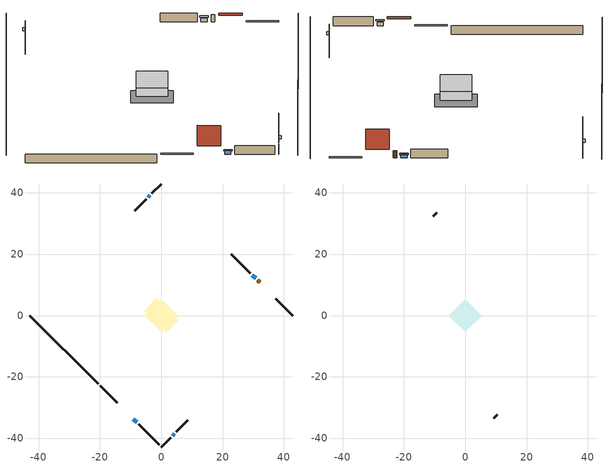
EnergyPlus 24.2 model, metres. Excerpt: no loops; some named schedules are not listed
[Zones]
conditioned space
 floor adiabatic (AdiabaticFloorConstruction): -5.34,0 0,5.34 5.34,0 0,-5.34 z0.3
 floor foundation (Slab1 construction): -5.57,1.59 -1.59,5.57 5.57,-1.59 1.59,-5.57 z-2.13
 wall outside (RimJoist1 construction): -19.92,-22.94 -14.4,-28.46 z0.3:0.61
 wall outside (RimJoist2 construction): 0,42.86 -3.06,39.8 z0.3:0.61
 wall outside (RimJoist3 construction): 42.86,0 37.34,5.52 z0.3:0.61
 wall outside (RimJoist4 construction): 0,-42.86 3.06,-39.8 z0.3:0.61
 wall outside (AdiabaticWallConstruction 1): 32.04,10.82 31.39,11.47 z0.3:2.34
 wall outside (AdiabaticWallConstruction): -9.09,-33.77 -8.05,-34.81 / 30.73,12.13 29.69,13.17 z0.3:1.31; -3.72,39.14 -4.28,38.58 / 3.72,-39.14 4.28,-38.58 z0.3:1.34
 wall outside (Wall1 construction): -7.39,-35.47 -0.66,-42.2 z0.3:2.74
 wall outside (Wall2 construction): -4.94,37.92 -8.68,34.18 z0.3:2.74
 wall outside (Wall3 construction): 29.03,13.83 22.83,20.03 z0.3:2.74
 wall outside (Wall4 construction): 4.94,-37.92 8.68,-34.18 z0.3:2.74
 wall foundation (FoundationWall1 construction): -42.86,0 -20.58,-22.29 z-2.13:0.3
 window (WindowConstruction): -9.09,-33.77 -8.05,-34.81 z0.3:1.31
 window (WindowConstruction 1): -3.72,39.14 -4.28,38.58 z0.3:1.34
 window (WindowConstruction 2): 30.73,12.13 29.69,13.17 z0.3:1.31
 window (WindowConstruction 3): 3.72,-39.14 4.28,-38.58 z0.3:1.34
 door (Door): 32.04,10.82 31.39,11.47 z0.3:2.34
 ceiling adiabatic (AdiabaticFloorConstruction): 0,-5.34 5.34,0 0,5.34 -5.34,0 z0.3
attic - vented
 floor to conditioned space (Floor1 construction Reversed): -5.34,0 0,5.34 5.34,0 0,-5.34 z2.74
 wall outside (Wall5 construction): -9.34,33.52 -10.49,32.38 z0.3:2.74
 wall outside (Wall6 construction): 9.34,-33.52 10.49,-32.38 z0.3:2.74
 roof outside (Roof1 construction): -9.75,-33.11,2.74 -6.18,-29.54,5.27 -10.17,-25.55,5.27 -13.74,-29.12,2.74
 roof outside (Roof2 construction): 32.69,10.17,2.74 29.12,6.6,5.27 33.11,2.6,5.27 36.69,6.17,2.74
shading: 3.23,-46.09 46.09,-3.23 / -3.23,46.09 -46.09,3.23 z0:2.74; -7.83,-35.03 -9.31,-33.55 -9.74,-33.98 -8.26,-35.46 z1.62; -4.5,38.36 -3.5,39.36 -3.93,39.79 -4.93,38.79 z1.65; 29.47,13.39 30.95,11.91 31.38,12.34 29.9,13.82 z1.62; 4.5,-38.36 3.5,-39.36 3.93,-39.79 4.93,-38.79 z1.65
[Building]
Building 1: Terrain=Suburbs
[Site:Location]
Portland Intl Arpt_OR: Latitude {deg}=45.59; Longitude {deg}=-122.6; Time Zone {hr}=-8; Elevation {m}=33; Keep Site Location Information=Yes
[Site:GroundTemperature:Shallow]
10.2558, 8.96328, 8.85977, 9.47314, 11.9355, 14.3863, 16.5111, 17.8571, 17.9714, 16.8767, 14.8061, 12.4304
[Site:WaterMainsTemperature]
Calculation Method=Schedule; Temperature Schedule=mains temperature schedule
[Material] Roughness=Rough; Thermal Absorptance=0.9
Name | Thickness {m} | Conductivity {W/m-K} | Density {kg/m3} | Specific Heat {J/kg-K} | Solar Absorptance | Visible Absorptance
asphalt or fiberglass shingles | 0.00635 | 0.162714 | 1121.4 | 1465.45 | 0.85 | 0.85
ceiling loosefill ins | 0.254 | 0.0480833 | 16.02 | 1046.75 | 0.7 | 0.7
ceiling stud and cavity | 0.1397 | 0.104117 | 65.682 | 1177.47 | 0.7 | 0.7
concrete 4.0 in. | 0.1016 | 1.803125 | 2242.8 | 837.4 | 0.7 | 0.7
concrete 8.0 in. | 0.2032 | 1.803125 | 2242.8 | 837.4 | 0.7 | 0.7
door material | 0.04445 | 0.0612267 | 512.64 | 1214.23 | 0.7 | 0.7
fiber cement siding | 0.009525 | 0.258207 | 347.634 | 1004.88 | 0.5 | 0.5
floor covering | 0.0127 | 0.0450781 | 54.468 | 1339.84 | 0.9 | 0.9
floor covering 1 | 0.0127 | 0.0433444 | 54.468 | 1339.84 | 0.6 | 0.6
floor rigid ins; wall rigid ins | 0.512978 | 0.029427 | 32.04 | 1214.23 | 0.7 | 0.7
floor stud and cavity | 0.1397 | 1.75129 | 37.0049 | 1207.88 | 0.7 | 0.7
furniture material conditioned space 1 | 0.1524 | 0.115458 | 640.8 | 1214.23 | 0.6 | 0.6
gypsum board | 0.0127 | 0.160291 | 801 | 837.4 | 0.6 | 0.6
gypsum board 1 | 0.0127 | 0.160291 | 801 | 837.4 | 0.7 | 0.7
osb sheathing 0.5 in. | 0.0127 | 0.115458 | 512.64 | 1214.23 | 0.6 | 0.6
osb sheathing 0.5 in. 1 | 0.0127 | 0.115458 | 512.64 | 1214.23 | 0.7 | 0.7
osb sheathing 0.75 in. | 0.01905 | 0.115458 | 512.64 | 1214.23 | 0.7 | 0.7
rim joist stud and cavity | 0.0508 | 0.178804 | 50.32683 | 1063.81 | 0.6 | 0.6
roof rigid ins | 0.00281632 | 0.029427 | 32.04 | 1214.23 | 0.7 | 0.7
wall stud and cavity | 0.1397 | 0.551395 | 139.0536 | 1170.24 | 0.7 | 0.7
wall stud and cavity 1 | 0.1397 | 0.346631 | 139.0536 | 1170.24 | 0.6 | 0.6
wall stud and cavity 2 | 0.0889 | 0.380278 | 52.3479 | 1209.89 | 0.7 | 0.7
wall stud and cavity 3 | 0.0889 | 0.391764 | 83.0341 | 1211.67 | 0.7 | 0.7
wood siding; wood siding 1 | 0.0254 | 0.102417 | 544.68 | 1172.36 | 0.7 | 0.7
[WindowMaterial:SimpleGlazingSystem]
WindowMaterial: U-Factor {W/m2-K}=4.31528; Solar Heat Gain Coefficient=0.67
[Construction]
AdiabaticFloorConstruction: floor stud and cavity, floor rigid ins, osb sheathing 0.75 in., floor covering 1
AdiabaticWallConstruction: wood siding, wall rigid ins, wall stud and cavity 2, gypsum board
AdiabaticWallConstruction 1: wood siding 1, wall rigid ins, wall stud and cavity 2, gypsum board
Door: door material
Floor1 construction Reversed: gypsum board, ceiling stud and cavity, ceiling loosefill ins
FoundationWall1 construction: concrete 8.0 in., gypsum board 1
furniture construction conditioned space 1: furniture material conditioned space 1
PartitionWallConstruction: gypsum board, wall stud and cavity 3, gypsum board
RimJoist1 construction; RimJoist2 construction; RimJoist3 construction; RimJoist4 construction: fiber cement siding, rim joist stud and cavity
Roof1 construction; Roof2 construction: asphalt or fiberglass shingles, roof rigid ins, osb sheathing 0.5 in.
Slab1 construction: concrete 4.0 in., floor covering
Wall1 construction; Wall2 construction; Wall3 construction; Wall4 construction: fiber cement siding, osb sheathing 0.5 in. 1, wall stud and cavity, gypsum board
Wall5 construction; Wall6 construction: fiber cement siding, osb sheathing 0.5 in. 1, wall stud and cavity 1
WindowConstruction; WindowConstruction 1; WindowConstruction 2; WindowConstruction 3: WindowMaterial
[Zone] Multiplier=1; Part of Total Floor Area=Yes
Name | Volume {m3}
attic - vented | 32.1115
conditioned space | 278.185
[Space]
Name | Zone | Volume {m3}
attic - vented 1 | attic - vented | 32.1115
conditioned space 1 | conditioned space | 278.185
[ZoneInfiltration:EffectiveLeakageArea]
infil attic - vented 1: Zone or Space=attic - vented 1; Schedule=Always On Discrete; Effective Air Leakage Area {cm2}=1901.23; Stack Coefficient=0.000117438; Wind Coefficient=3.29481e-05
[ZoneMixing]
whole house fan mix: Zone or Space=attic - vented; Schedule=Always On Continuous; Design Flow Rate Calculation Method=Flow/Zone; Design Flow Rate {m3/s}=0; Source Zone or Space=conditioned space
[SurfaceProperty:ExposedFoundationPerimeter]
Slab1: Exposed Perimeter Calculation Method=TotalExposedPerimeter; Total Exposed Perimeter {m}=31.51632
[SurfaceProperty:IncidentSolarMultiplier] Incident Solar Multiplier=1; Incident Solar Multiplier Schedule=trans schedule winter=0.85 summer=0.7
Window1; Window2; Window3; Window4
[InternalMass] Zone or ZoneList=conditioned space; Space or SpaceList=conditioned space 1
Name | Construction | Surface Area {m2}
furniture mass conditioned space 1 | furniture construction conditioned space 1 | 45.63397
partition wall mass | PartitionWallConstruction | 114.085
[Lights]
interior lighting: Zone or ZoneList or Space or SpaceList=conditioned space 1; Schedule=lighting_interior; Design Level Calculation Method=LightingLevel; Lighting Level {W}=885.919; Return Air Fraction=0; Fraction Radiant=0.6; Fraction Visible=0.2; Fraction Replaceable=1
[People]
occupants: Zone or ZoneList or Space or SpaceList=conditioned space 1; Number of People Schedule=occupants; Number of People Calculation Method=People; Number of People=4; Fraction Radiant=0.314171; Sensible Heat Fraction=0.56303; Activity Level Schedule=occupants activity schedule; Carbon Dioxide Generation Rate {m3/s-W}=0; Enable ASHRAE 55 Comfort Warnings=No; Mean Radiant Temperature Calculation Type=EnclosureAveraged
[ElectricEquipment] Zone or ZoneList or Space or SpaceList=conditioned space 1; Design Level Calculation Method=EquipmentLevel
Name | Schedule | Design Level {W} | Fraction Latent | Fraction Radiant | Fraction Lost
ceiling fan | ceiling_fan | 17.5776 | 0 | 0.558 | 0
clothes dryer | clothes_dryer | 4802.82 | 0.015 | 0.081 | 0.85
clothes washer | clothes_washer | 214.815 | 0.03 | 0.162 | 0.7
cooking range | cooking_range | 1041.81 | 0.08 | 0.432 | 0.2
freezer | freezer schedule | 194.914 | 0 | 0.6 | 0
fridge | fridge schedule | 41.5354 | 0 | 0.6 | 0
mech vent bath fan 0 | mech vent bath fan 0 schedule | 30 | 0 | 0 | 1
mech vent house fan | mech vent house fan schedule | 0 | 0 | 0 | 1
mech vent house fan cfis | mech vent house fan cfis schedule | 0 | 0 | 0 | 0
mech vent range fan 0 | mech vent range fan 0 schedule | 30 | 0 | 0 | 1
misc plug loads | plug_loads_other | 191.725 | 0.021 | 0.558 | 0.049
misc tv | plug_loads_tv | 296.042 | 0 | 0.6 | 0
whole house fan | Always On Discrete | 0 | 0 | 0 | 1
[OtherEquipment] Zone or ZoneList or Space or SpaceList=conditioned space 1; Design Level Calculation Method=EquipmentLevel
Name | Fuel Type | Schedule | Design Level {W} | Fraction Latent | Fraction Radiant | Fraction Lost
clothes dryer 1 | Electricity | clothes_dryer | 0 | 0.015 | 0.081 | 0.85
cooking range 1 | Electricity | cooking_range | 0 | 0.08 | 0.432 | 0.2
general water use latent | None | general water use schedule | 81.0615 | 1 | 0 | 0
general water use sensible | None | general water use schedule | -79.8895 | 0 | 0.6 | 0
mech vent house fan latent load; water heater lat | None | Always On Discrete | 0 | 1 | 0 | 0
mech vent house fan sensible load; water heater sens | None | Always On Discrete | 0 | 0 | 0 | 0
water heater energy adjustment1 | Electricity | Always On Discrete | 0.01 | 0 | 0 | 1
[ZoneInfiltration:DesignFlowRate] Zone or ZoneList or Space or SpaceList=conditioned space 1; Schedule=Always On Discrete; Design Flow Rate Calculation Method=Flow/Zone; Design Flow Rate {m3/s}=0
infil flow; natural vent flow; whole house fan flow
[AvailabilityManager:Scheduled] Schedule=Always On Discrete
furnace airloop Availability Manager; room ac airloop Availability Manager
[Foundation:Kiva]
Foundation Kiva 1: Initial Indoor Air Temperature {C}=21.1111; Wall Height Above Grade {m}=0.3048; Wall Depth Below Slab {m}=0.2032
[Foundation:Kiva:Settings]
Soil Conductivity {W/m-K}=1.9041; Soil Density {kg/m3}=1842.3; Soil Specific Heat {J/kg-K}=418.7; Ground Solar Absorptivity=0.9; Ground Thermal Absorptivity=0.9; Ground Surface Roughness {m}=0.03; Far-Field Width {m}=40; Deep-Ground Boundary Condition=ZeroFlux; Deep-Ground Depth {m}=40; Minimum Cell Dimension {m}=0.2; Maximum Cell Growth Coefficient=3; Simulation Timestep=Timestep
[Exterior:Lights]
exterior lighting: Schedule=exterior lighting schedule; Design Level {W}=37.1441
[EnergyManagementSystem:GlobalVariable]
furnace_airloop_Fan_RTF
infil_program_Qfan
infil_program_Qinf
natural_vent_program_Qnv
natural_vent_program_Qwhf
room_ac_airloop_Fan_RTF
[EnergyManagementSystem:Sensor]
Name | Output:Variable or Output:Meter Index Key | Output:Variable or Output:Meter
airflow_gain | infil flow | Infiltration Sensible Heat Gain Energy
airflow_gain_1 | natural vent flow | Infiltration Sensible Heat Gain Energy
airflow_gain_2 | whole house fan flow | Infiltration Sensible Heat Gain Energy
airflow_loss | infil flow | Infiltration Sensible Heat Loss Energy
airflow_loss_1 | natural vent flow | Infiltration Sensible Heat Loss Energy
airflow_loss_2 | whole house fan flow | Infiltration Sensible Heat Loss Energy
clg_load_cond |  | Cooling:EnergyTransfer:Zone:CONDITIONED SPACE
clg_sp_s; clg_sp_s_1 | cooling setpoint | Schedule Value
clothes_dryer_exhaust_0_sch_s | clothes_dryer | Schedule Value
cool_season | cooling season schedule | Schedule Value
htg_load_cond |  | Heating:EnergyTransfer:Zone:CONDITIONED SPACE
htg_sp_s; htg_sp_s_1 | heating setpoint | Schedule Value
ig_ee_conv | ceiling fan | Electric Equipment Convective Heating Energy
ig_ee_conv_1 | clothes dryer | Electric Equipment Convective Heating Energy
ig_ee_conv_3 | cooking range | Electric Equipment Convective Heating Energy
ig_ee_conv_4 | freezer | Electric Equipment Convective Heating Energy
ig_ee_conv_5 | fridge | Electric Equipment Convective Heating Energy
ig_ee_conv_6 | misc plug loads | Electric Equipment Convective Heating Energy
ig_ee_conv_7 | misc tv | Electric Equipment Convective Heating Energy
ig_ee_conv_8 | whole house fan | Electric Equipment Convective Heating Energy
ig_ee_rad | ceiling fan | Electric Equipment Radiant Heating Energy
ig_ee_rad_1 | clothes dryer | Electric Equipment Radiant Heating Energy
ig_ee_rad_3 | cooking range | Electric Equipment Radiant Heating Energy
ig_ee_rad_4 | freezer | Electric Equipment Radiant Heating Energy
ig_ee_rad_5 | fridge | Electric Equipment Radiant Heating Energy
ig_ee_rad_6 | misc plug loads | Electric Equipment Radiant Heating Energy
ig_ee_rad_7 | misc tv | Electric Equipment Radiant Heating Energy
ig_ee_rad_8 | whole house fan | Electric Equipment Radiant Heating Energy
ig_lgt_conv | interior lighting | Lights Convective Heating Energy
ig_lgt_rad | interior lighting | Lights Radiant Heating Energy
ig_lgt_vis | interior lighting | Lights Visible Radiation Heating Energy
ig_oe_conv | clothes dryer 1 | Other Equipment Convective Heating Energy
ig_oe_conv_1 | cooking range 1 | Other Equipment Convective Heating Energy
ig_oe_conv_2 | general water use latent | Other Equipment Convective Heating Energy
ig_oe_conv_3 | general water use sensible | Other Equipment Convective Heating Energy
ig_oe_conv_4 | water heater energy adjustment1 | Other Equipment Convective Heating Energy
ig_oe_conv_5 | water heater lat | Other Equipment Convective Heating Energy
ig_oe_conv_6 | water heater sens | Other Equipment Convective Heating Energy
ig_oe_rad | clothes dryer 1 | Other Equipment Radiant Heating Energy
ig_oe_rad_1 | cooking range 1 | Other Equipment Radiant Heating Energy
ig_oe_rad_2 | general water use latent | Other Equipment Radiant Heating Energy
ig_oe_rad_3 | general water use sensible | Other Equipment Radiant Heating Energy
ig_oe_rad_4 | water heater energy adjustment1 | Other Equipment Radiant Heating Energy
ig_oe_rad_5 | water heater lat | Other Equipment Radiant Heating Energy
ig_oe_rad_6 | water heater sens | Other Equipment Radiant Heating Energy
ig_ppl_conv | occupants | People Convective Heating Energy
ig_ppl_rad | occupants | People Radiant Heating Energy
im_conv | furniture mass conditioned space 1 | Surface Inside Face Convection Heat Gain Energy
im_conv_1 | partition wall mass | Surface Inside Face Convection Heat Gain Energy
im_ig | furniture mass conditioned space 1 | Surface Inside Face Internal Gains Radiation Heat Gain Energy
im_ig_1 | partition wall mass | Surface Inside Face Internal Gains Radiation Heat Gain Energy
im_lgt | furniture mass conditioned space 1 | Surface Inside Face Lights Radiation Heat Gain Energy
im_lgt_1 | partition wall mass | Surface Inside Face Lights Radiation Heat Gain Energy
im_sol | furniture mass conditioned space 1 | Surface Inside Face Solar Radiation Heat Gain Energy
im_sol_1 | partition wall mass | Surface Inside Face Solar Radiation Heat Gain Energy
im_surf | furniture mass conditioned space 1 | Surface Inside Face Net Surface Thermal Radiation Heat Gain Energy
im_surf_1 | partition wall mass | Surface Inside Face Net Surface Thermal Radiation Heat Gain Energy
mech_vent_bath_fan_0_sch_s | mech vent bath fan 0 schedule | Schedule Value
mech_vent_range_fan_0_sch_s | mech vent range fan 0 schedule | Schedule Value
mv_conv | mech vent bath fan 0 | Electric Equipment Convective Heating Energy
mv_conv_1 | mech vent house fan | Electric Equipment Convective Heating Energy
mv_conv_2 | mech vent house fan cfis | Electric Equipment Convective Heating Energy
mv_conv_3 | mech vent range fan 0 | Electric Equipment Convective Heating Energy
mv_conv_4 | mech vent house fan latent load | Other Equipment Convective Heating Energy
mv_conv_5 | mech vent house fan sensible load | Other Equipment Convective Heating Energy
mv_rad | mech vent bath fan 0 | Electric Equipment Radiant Heating Energy
mv_rad_1 | mech vent house fan | Electric Equipment Radiant Heating Energy
mv_rad_2 | mech vent house fan cfis | Electric Equipment Radiant Heating Energy
mv_rad_3 | mech vent range fan 0 | Electric Equipment Radiant Heating Energy
mv_rad_4 | mech vent house fan latent load | Other Equipment Radiant Heating Energy
mv_rad_5 | mech vent house fan sensible load | Other Equipment Radiant Heating Energy
natural_vent_s | natural vent schedule | Schedule Value
out_pb_s |  | Site Outdoor Air Barometric Pressure
out_wt_s |  | Site Outdoor Air Humidity Ratio
site_vw_s |  | Site Wind Speed
ss_back_out | Window1 | Surface Window Shortwave from Zone Back Out Window Heat Transfer Rate
ss_back_out_1 | Window2 | Surface Window Shortwave from Zone Back Out Window Heat Transfer Rate
ss_back_out_2 | Window3 | Surface Window Shortwave from Zone Back Out Window Heat Transfer Rate
ss_back_out_3 | Window4 | Surface Window Shortwave from Zone Back Out Window Heat Transfer Rate
ss_conv | Door1 | Surface Inside Face Convection Heat Gain Energy
ss_conv_1 | Window1 | Surface Inside Face Convection Heat Gain Energy
ss_conv_2 | Window2 | Surface Inside Face Convection Heat Gain Energy
ss_conv_3 | Window3 | Surface Inside Face Convection Heat Gain Energy
ss_conv_4 | Window4 | Surface Inside Face Convection Heat Gain Energy
ss_ig | Door1 | Surface Inside Face Internal Gains Radiation Heat Gain Energy
ss_ig_1 | Window1 | Surface Inside Face Internal Gains Radiation Heat Gain Energy
ss_ig_2 | Window2 | Surface Inside Face Internal Gains Radiation Heat Gain Energy
ss_ig_3 | Window3 | Surface Inside Face Internal Gains Radiation Heat Gain Energy
ss_ig_4 | Window4 | Surface Inside Face Internal Gains Radiation Heat Gain Energy
ss_lgt | Door1 | Surface Inside Face Lights Radiation Heat Gain Energy
ss_sol | Door1 | Surface Inside Face Solar Radiation Heat Gain Energy
ss_surf | Door1 | Surface Inside Face Net Surface Thermal Radiation Heat Gain Energy
ss_surf_1 | Window1 | Surface Inside Face Net Surface Thermal Radiation Heat Gain Energy
ss_surf_2 | Window2 | Surface Inside Face Net Surface Thermal Radiation Heat Gain Energy
ss_surf_3 | Window3 | Surface Inside Face Net Surface Thermal Radiation Heat Gain Energy
ss_surf_4 | Window4 | Surface Inside Face Net Surface Thermal Radiation Heat Gain Energy
ss_trans_in | Window1 | Surface Window Transmitted Solar Radiation Rate
ss_trans_in_1 | Window2 | Surface Window Transmitted Solar Radiation Rate
ss_trans_in_2 | Window3 | Surface Window Transmitted Solar Radiation Rate
ss_trans_in_3 | Window4 | Surface Window Transmitted Solar Radiation Rate
ss_trans_out | Window1 | Surface Inside Face Initial Transmitted Diffuse Transmitted Out Window Solar Radiation Rate
ss_trans_out_1 | Window2 | Surface Inside Face Initial Transmitted Diffuse Transmitted Out Window Solar Radiation Rate
ss_trans_out_2 | Window3 | Surface Inside Face Initial Transmitted Diffuse Transmitted Out Window Solar Radiation Rate
ss_trans_out_3 | Window4 | Surface Inside Face Initial Transmitted Diffuse Transmitted Out Window Solar Radiation Rate
s_conv | Floor1 | Surface Inside Face Convection Heat Gain Energy
s_conv_1 | FoundationWall1 | Surface Inside Face Convection Heat Gain Energy
s_conv_10 | Wall2 | Surface Inside Face Convection Heat Gain Energy
s_conv_11 | Wall3 | Surface Inside Face Convection Heat Gain Energy
s_conv_12 | Wall4 | Surface Inside Face Convection Heat Gain Energy
s_conv_2 | inferred conditioned ceiling | Surface Inside Face Convection Heat Gain Energy
s_conv_3 | inferred conditioned floor | Surface Inside Face Convection Heat Gain Energy
s_conv_4 | RimJoist1 | Surface Inside Face Convection Heat Gain Energy
s_conv_5 | RimJoist2 | Surface Inside Face Convection Heat Gain Energy
s_conv_6 | RimJoist3 | Surface Inside Face Convection Heat Gain Energy
s_conv_7 | RimJoist4 | Surface Inside Face Convection Heat Gain Energy
s_conv_8 | Slab1 | Surface Inside Face Convection Heat Gain Energy
s_conv_9 | Wall1 | Surface Inside Face Convection Heat Gain Energy
s_ig | Floor1 | Surface Inside Face Internal Gains Radiation Heat Gain Energy
s_ig_1 | FoundationWall1 | Surface Inside Face Internal Gains Radiation Heat Gain Energy
s_ig_10 | Wall2 | Surface Inside Face Internal Gains Radiation Heat Gain Energy
s_ig_11 | Wall3 | Surface Inside Face Internal Gains Radiation Heat Gain Energy
s_ig_12 | Wall4 | Surface Inside Face Internal Gains Radiation Heat Gain Energy
s_ig_2 | inferred conditioned ceiling | Surface Inside Face Internal Gains Radiation Heat Gain Energy
s_ig_3 | inferred conditioned floor | Surface Inside Face Internal Gains Radiation Heat Gain Energy
s_ig_4 | RimJoist1 | Surface Inside Face Internal Gains Radiation Heat Gain Energy
s_ig_5 | RimJoist2 | Surface Inside Face Internal Gains Radiation Heat Gain Energy
s_ig_6 | RimJoist3 | Surface Inside Face Internal Gains Radiation Heat Gain Energy
s_ig_7 | RimJoist4 | Surface Inside Face Internal Gains Radiation Heat Gain Energy
s_ig_8 | Slab1 | Surface Inside Face Internal Gains Radiation Heat Gain Energy
s_ig_9 | Wall1 | Surface Inside Face Internal Gains Radiation Heat Gain Energy
s_lgt | Floor1 | Surface Inside Face Lights Radiation Heat Gain Energy
s_lgt_1 | FoundationWall1 | Surface Inside Face Lights Radiation Heat Gain Energy
s_lgt_10 | Wall2 | Surface Inside Face Lights Radiation Heat Gain Energy
s_lgt_11 | Wall3 | Surface Inside Face Lights Radiation Heat Gain Energy
s_lgt_12 | Wall4 | Surface Inside Face Lights Radiation Heat Gain Energy
s_lgt_2 | inferred conditioned ceiling | Surface Inside Face Lights Radiation Heat Gain Energy
s_lgt_3 | inferred conditioned floor | Surface Inside Face Lights Radiation Heat Gain Energy
s_lgt_4 | RimJoist1 | Surface Inside Face Lights Radiation Heat Gain Energy
s_lgt_5 | RimJoist2 | Surface Inside Face Lights Radiation Heat Gain Energy
s_lgt_6 | RimJoist3 | Surface Inside Face Lights Radiation Heat Gain Energy
s_lgt_7 | RimJoist4 | Surface Inside Face Lights Radiation Heat Gain Energy
s_lgt_8 | Slab1 | Surface Inside Face Lights Radiation Heat Gain Energy
s_lgt_9 | Wall1 | Surface Inside Face Lights Radiation Heat Gain Energy
s_sol | Floor1 | Surface Inside Face Solar Radiation Heat Gain Energy
s_sol_1 | FoundationWall1 | Surface Inside Face Solar Radiation Heat Gain Energy
s_sol_10 | Wall2 | Surface Inside Face Solar Radiation Heat Gain Energy
s_sol_11 | Wall3 | Surface Inside Face Solar Radiation Heat Gain Energy
s_sol_12 | Wall4 | Surface Inside Face Solar Radiation Heat Gain Energy
s_sol_2 | inferred conditioned ceiling | Surface Inside Face Solar Radiation Heat Gain Energy
s_sol_3 | inferred conditioned floor | Surface Inside Face Solar Radiation Heat Gain Energy
s_sol_4 | RimJoist1 | Surface Inside Face Solar Radiation Heat Gain Energy
s_sol_5 | RimJoist2 | Surface Inside Face Solar Radiation Heat Gain Energy
s_sol_6 | RimJoist3 | Surface Inside Face Solar Radiation Heat Gain Energy
s_sol_7 | RimJoist4 | Surface Inside Face Solar Radiation Heat Gain Energy
s_sol_8 | Slab1 | Surface Inside Face Solar Radiation Heat Gain Energy
s_sol_9 | Wall1 | Surface Inside Face Solar Radiation Heat Gain Energy
s_surf | Floor1 | Surface Inside Face Net Surface Thermal Radiation Heat Gain Energy
s_surf_1 | FoundationWall1 | Surface Inside Face Net Surface Thermal Radiation Heat Gain Energy
s_surf_10 | Wall2 | Surface Inside Face Net Surface Thermal Radiation Heat Gain Energy
s_surf_11 | Wall3 | Surface Inside Face Net Surface Thermal Radiation Heat Gain Energy
s_surf_12 | Wall4 | Surface Inside Face Net Surface Thermal Radiation Heat Gain Energy
s_surf_2 | inferred conditioned ceiling | Surface Inside Face Net Surface Thermal Radiation Heat Gain Energy
s_surf_3 | inferred conditioned floor | Surface Inside Face Net Surface Thermal Radiation Heat Gain Energy
s_surf_4 | RimJoist1 | Surface Inside Face Net Surface Thermal Radiation Heat Gain Energy
s_surf_5 | RimJoist2 | Surface Inside Face Net Surface Thermal Radiation Heat Gain Energy
s_surf_6 | RimJoist3 | Surface Inside Face Net Surface Thermal Radiation Heat Gain Energy
s_surf_7 | RimJoist4 | Surface Inside Face Net Surface Thermal Radiation Heat Gain Energy
s_surf_8 | Slab1 | Surface Inside Face Net Surface Thermal Radiation Heat Gain Energy
s_surf_9 | Wall1 | Surface Inside Face Net Surface Thermal Radiation Heat Gain Energy
water_heater_T_set | water heater setpoint | Schedule Value
[EnergyManagementSystem:Actuator]
Name | Actuated Component Unique | Actuated Component Type | Actuated Component Control Type
fridge_schedule_act | fridge schedule | Schedule:Constant | Schedule Value
infil_flow_act | infil flow | Zone Infiltration | Air Exchange Flow Rate
mech_vent_house_fan_cfis_act | mech vent house fan cfis | ElectricEquipment | Electricity Rate
mech_vent_house_fan_latent_load_act | mech vent house fan latent load | OtherEquipment | Power Level
mech_vent_house_fan_sensible_load_act | mech vent house fan sensible load | OtherEquipment | Power Level
natural_vent_flow_act | natural vent flow | Zone Infiltration | Air Exchange Flow Rate
water_heater_HPWHSchedOverride | water heater setpoint | Schedule:Constant | Schedule Value
water_heater_hpwh_ec_adj_act | water heater energy adjustment1 | OtherEquipment | Power Level
water_heater_lat_act | water heater lat | OtherEquipment | Power Level
water_heater_LESchedOverride | water heater BottomElementSetpoint | Schedule:Constant | Schedule Value
water_heater_sens_act | water heater sens | OtherEquipment | Power Level
water_heater_UESchedOverride | water heater TopElementSetpoint | Schedule:Constant | Schedule Value
whole_house_fan_act | whole house fan | ElectricEquipment | Electricity Rate
whole_house_fan_flow_act | whole house fan flow | Zone Infiltration | Air Exchange Flow Rate
whole_house_fan_mix_act | whole house fan mix | ZoneMixing | Air Exchange Flow Rate
